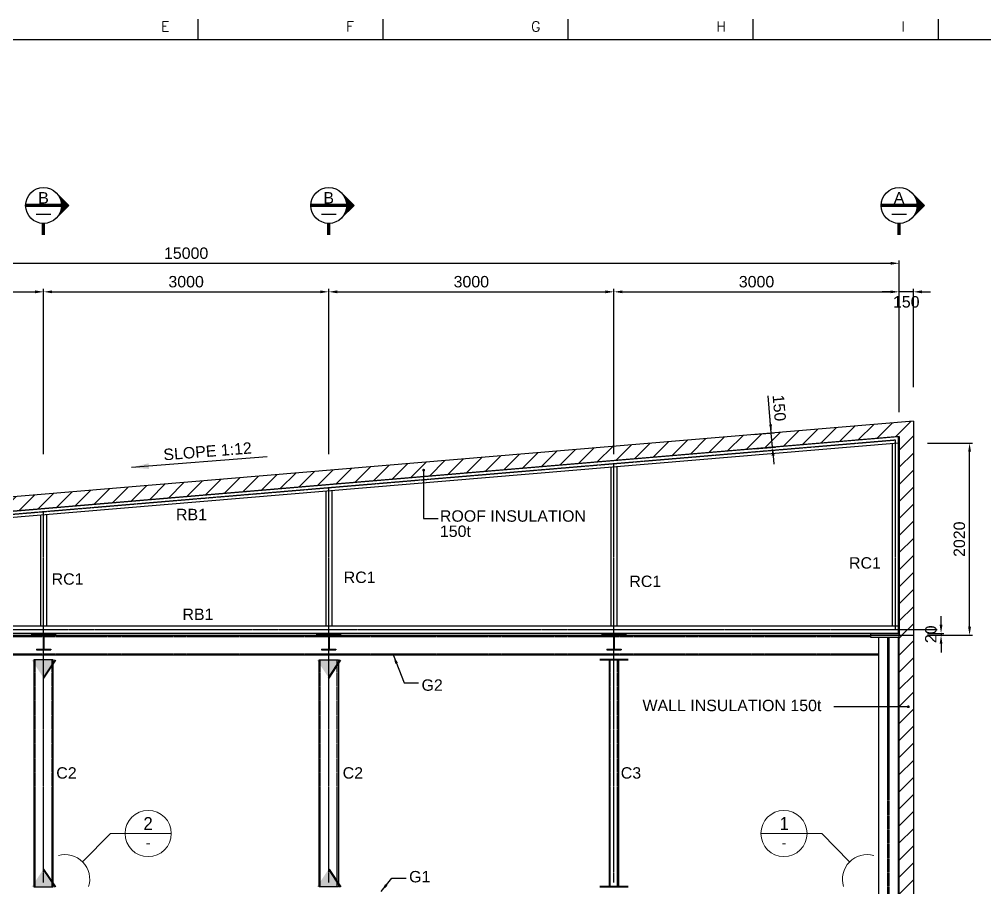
# Model space of a CAD drawing. Header units: millimetres. Extents: x 415966 to 487306, y -108951 to -17325.
# Drawn here: x 460236 to 470391, y -26770 to -17637 of the extents above; entities that cross this region are included whole.
import ezdxf
from ezdxf.enums import TextEntityAlignment as Align

# ---------------------------------------------------------------- set-up
doc = ezdxf.new("R2010")
doc.units = ezdxf.units.MM
doc.header["$LTSCALE"] = 2
doc.linetypes.add('CENTER', pattern=[2, 1.25, -0.25, 0.25, -0.25])
doc.linetypes.add('HIDDEN', pattern=[0.375, 0.25, -0.125])
doc.layers.get('Defpoints').update_dxf_attribs({"color": 250})
for name, color, linetype in [('#20_GR', 3, 'Continuous'), ('C_BLOCK', 7, 'Continuous'), ('C_CEN', 1, 'CENTER'), ('C_COLUMN-01', 2, 'Continuous'), ('C_DIM', 7, 'Continuous'), ('C_GIRDER', 2, 'Continuous'), ('C_TEXT_01', 2, 'Continuous'), ('finish', 1, 'Continuous'), ('TAN-TIT', 30, 'Continuous')]:
    doc.layers.add(name, color=color, linetype=linetype)
doc.layers.add('C_STEEL', color=2, linetype='Continuous', lineweight=30)
doc.styles.add('Arial', font='arial.ttf')
doc.styles.add('COM', font='COMPLEX', dxfattribs={"height": 5})
doc.styles.add('돋움', font='')
doc.styles.get('돋움').set_extended_font_data('Dotum')
doc.dimstyles.new('일반도면_0020', dxfattribs={"dimtxt": 80, "dimasz": 60, "dimexe": 20, "dimexo": 100, "dimgap": 30, "dimtad": 1, "dimdec": 0, "dimzin": 0, "dimdsep": 46, "dimtxsty": 'Arial', "dimcen": -100, "dimclrd": 7, "dimclre": 7, "dimclrt": 2, "dimadec": 8, "dimazin": 0, "dimtfac": 1, "dimtdec": 0, "dimtix": 1, "dimtmove": 2, "dimatfit": 3, "dimfxl": 1, "dimtolj": 1, "dimtzin": 0, "dimarcsym": 0})
doc.dimstyles.new('일반도면_0030', dxfattribs={"dimtxt": 120, "dimasz": 90, "dimexe": 30, "dimexo": 150, "dimgap": 45, "dimtad": 1, "dimdec": 0, "dimzin": 0, "dimdsep": 46, "dimtxsty": 'Arial', "dimcen": -150, "dimclrd": 7, "dimclre": 7, "dimclrt": 2, "dimadec": 8, "dimazin": 0, "dimtfac": 1, "dimtdec": 0, "dimtix": 1, "dimtmove": 2, "dimatfit": 3, "dimfxl": 1, "dimtolj": 1, "dimtzin": 0, "dimarcsym": 0})
pattern_1 = [(45, (-63679, 0), (-89.80256, 89.80256), [])]

# ---------------------------------------------------------------- blocks, each defined once
blk = doc.blocks.new('BORDER')
at = {"layer": 'TAN-TIT'}
for p, q in [((6987, 16468), (6987, 16612.2)), ((8284.8, 16468), (8284.8, 16612.2)), ((9582.7, 16468), (9582.7, 16612.2)), ((10880.6, 16468), (10880.6, 16612.2)), ((12178.4, 16468), (12178.4, 16612.2)), ((23282.3, 16468), (497.7, 16468))]:
    blk.add_line(p, q, dxfattribs=at)
at = {"layer": 'TAN-TIT', "style": 'COM'}
for s, p in [('E', (6727.4, 16525.7)), ('F', (8025.3, 16525.7)), ('G', (9323.1, 16525.7)), ('H', (10621, 16525.7)), ('I', (11918.8, 16525.7))]:
    blk.add_text(s, height=72.1, dxfattribs=at).set_placement(p)
blk = doc.blocks.new('A$C70F644BE')
at = {"layer": 'finish'}
for p, q in [((0, 0), (152, 0)), ((0, 0), (0, -6.6)), ((152, 0), (152, -6.6)), ((0, -6.6), (73.08, -6.6)), ((73.08, -6.6), (73.08, -145.4)), ((78.92, -6.6), (152, -6.6)), ((78.92, -6.6), (78.92, -145.4)), ((0, -145.4), (73.08, -145.4)), ((0, -145.4), (0, -152)), ((0, -152), (152, -152)), ((78.92, -145.4), (152, -145.4)), ((152, -145.4), (152, -152))]:
    blk.add_line(p, q, dxfattribs=at)
blk = doc.blocks.new('*D191')
at = {"layer": 'C_DIM', "color": 7, "lineweight": -2, "transparency": 16777216}
for p, q in [((457491, -22211), (457491, -20473)), ((457581, -20503), (460401, -20503)), ((460491, -22211), (460491, -20473))]:
    blk.add_line(p, q, dxfattribs=at)
at = {"layer": 'C_DIM', "color": 7, "transparency": 16777216}
for points in [[(457581, -20488), (457581, -20518), (457491, -20503)], [(460401, -20488), (460401, -20518), (460491, -20503)]]:
    blk.add_solid(points, dxfattribs=at)
at = {"layer": 'Defpoints', "color": 0, "transparency": 16777216}
for p in [(460491, -20503), (457491, -22361), (460491, -22361)]:
    blk.add_point(p, dxfattribs=at)
at = {"layer": 'C_DIM', "color": 2, "transparency": 16777216, "insert": (458991, -20397), "char_height": 120, "attachment_point": 5, "style": 'Arial'}
blk.add_mtext('\\A1;3000', dxfattribs=at)
blk = doc.blocks.new('*D192')
at = {"layer": 'C_DIM', "color": 7, "lineweight": -2, "transparency": 16777216}
for p, q in [((460491, -22211), (460491, -20473)), ((460581, -20503), (463401, -20503)), ((463491, -22211), (463491, -20473))]:
    blk.add_line(p, q, dxfattribs=at)
at = {"layer": 'C_DIM', "color": 7, "transparency": 16777216}
for points in [[(460581, -20488), (460581, -20518), (460491, -20503)], [(463401, -20488), (463401, -20518), (463491, -20503)]]:
    blk.add_solid(points, dxfattribs=at)
at = {"layer": 'Defpoints', "color": 0, "transparency": 16777216}
for p in [(463491, -20503), (460491, -22361), (463491, -22361)]:
    blk.add_point(p, dxfattribs=at)
at = {"layer": 'C_DIM', "color": 2, "transparency": 16777216, "insert": (461991, -20397), "char_height": 120, "attachment_point": 5, "style": 'Arial'}
blk.add_mtext('\\A1;3000', dxfattribs=at)
blk = doc.blocks.new('*D193')
at = {"layer": 'C_DIM', "color": 7, "lineweight": -2, "transparency": 16777216}
for p, q in [((463491, -22211), (463491, -20473)), ((463581, -20503), (466401, -20503)), ((466491, -22211), (466491, -20473))]:
    blk.add_line(p, q, dxfattribs=at)
at = {"layer": 'C_DIM', "color": 7, "transparency": 16777216}
for points in [[(463581, -20488), (463581, -20518), (463491, -20503)], [(466401, -20488), (466401, -20518), (466491, -20503)]]:
    blk.add_solid(points, dxfattribs=at)
at = {"layer": 'Defpoints', "color": 0, "transparency": 16777216}
for p in [(466491, -20503), (463491, -22361), (466491, -22361)]:
    blk.add_point(p, dxfattribs=at)
at = {"layer": 'C_DIM', "color": 2, "transparency": 16777216, "insert": (464991, -20397), "char_height": 120, "attachment_point": 5, "style": 'Arial'}
blk.add_mtext('\\A1;3000', dxfattribs=at)
blk = doc.blocks.new('*D194')
at = {"layer": 'C_DIM', "color": 7, "lineweight": -2, "transparency": 16777216}
for p, q in [((466491, -22211), (466491, -20473)), ((466581, -20503), (469401, -20503)), ((469491, -21770), (469491, -20473))]:
    blk.add_line(p, q, dxfattribs=at)
at = {"layer": 'C_DIM', "color": 7, "transparency": 16777216}
for points in [[(466581, -20488), (466581, -20518), (466491, -20503)], [(469401, -20488), (469401, -20518), (469491, -20503)]]:
    blk.add_solid(points, dxfattribs=at)
at = {"layer": 'Defpoints', "color": 0, "transparency": 16777216}
for p in [(469491, -20503), (469491, -21920), (466491, -22361)]:
    blk.add_point(p, dxfattribs=at)
at = {"layer": 'C_DIM', "color": 2, "transparency": 16777216, "insert": (467991, -20397), "char_height": 120, "attachment_point": 5, "style": 'Arial'}
blk.add_mtext('\\A1;3000', dxfattribs=at)
blk = doc.blocks.new('*D225')
at = {"layer": 'C_DIM', "color": 7, "lineweight": -2}
for p, q in [((469791, -22095), (470262, -22095)), ((470232, -24025), (470232, -22185)), ((469791, -24115), (470262, -24115))]:
    blk.add_line(p, q, dxfattribs=at)
at = {"layer": 'C_DIM', "color": 7}
for points in [[(470217, -22185), (470247, -22185), (470232, -22095)], [(470217, -24025), (470247, -24025), (470232, -24115)]]:
    blk.add_solid(points, dxfattribs=at)
at = {"layer": 'Defpoints', "color": 0}
for p in [(469641, -22095), (470232, -22095), (469641, -24115)]:
    blk.add_point(p, dxfattribs=at)
at = {"layer": 'C_DIM', "color": 2, "insert": (470125, -23105), "char_height": 120, "attachment_point": 5, "rotation": 90, "style": 'Arial'}
blk.add_mtext('\\A1;2020', dxfattribs=at)
blk = doc.blocks.new('*D278')
at = {"layer": 'C_DIM', "color": 7, "lineweight": -2, "transparency": 16777216}
for p, q in [((468139, -21898), (468131, -21808)), ((467957, -22004), (468176, -21985)), ((468159, -22137), (468146, -21988)), ((467970, -22153), (468189, -22135)), ((468166, -22227), (468174, -22316))]:
    blk.add_line(p, q, dxfattribs=at)
at = {"layer": 'C_DIM', "color": 7, "transparency": 16777216}
for points in [[(468153, -21897), (468124, -21899), (468146, -21988)], [(468181, -22225), (468151, -22228), (468159, -22137)]]:
    blk.add_solid(points, dxfattribs=at)
at = {"layer": 'Defpoints', "color": 0, "transparency": 16777216}
for p in [(467808, -22016), (468146, -21988), (467821, -22166)]:
    blk.add_point(p, dxfattribs=at)
at = {"layer": 'C_DIM', "color": 2, "transparency": 16777216, "insert": (468230, -21724), "char_height": 120, "attachment_point": 5, "rotation": 274.8277, "style": 'Arial'}
blk.add_mtext('\\A1;150', dxfattribs=at)
blk = doc.blocks.new('*D291')
at = {"layer": 'C_DIM', "color": 7, "lineweight": -2, "transparency": 16777216}
for p, q in [((469401, -20503), (469311, -20503)), ((469491, -21504), (469491, -20473)), ((469641, -20503), (469491, -20503)), ((469641, -21504), (469641, -20473)), ((469731, -20503), (469821, -20503))]:
    blk.add_line(p, q, dxfattribs=at)
at = {"layer": 'C_DIM', "color": 7, "transparency": 16777216}
for points in [[(469401, -20488), (469401, -20518), (469491, -20503)], [(469731, -20488), (469731, -20518), (469641, -20503)]]:
    blk.add_solid(points, dxfattribs=at)
at = {"layer": 'Defpoints', "color": 0, "transparency": 16777216}
for p in [(469491, -20503), (469491, -21654), (469641, -21654)]:
    blk.add_point(p, dxfattribs=at)
at = {"layer": 'C_DIM', "color": 2, "transparency": 16777216, "char_height": 120, "attachment_point": 5, "style": 'Arial'}
for s, insert in [('\\A1;', (469566, -20398)), ('\\A1;150', (469566, -20609))]:
    blk.add_mtext(s, dxfattribs=dict(at, insert=insert))
blk = doc.blocks.new('*D292')
at = {"layer": 'C_DIM', "color": 7, "lineweight": -2, "transparency": 16777216}
for p, q in [((454491, -21204), (454491, -20173)), ((454581, -20203), (469401, -20203)), ((469491, -21470), (469491, -20173))]:
    blk.add_line(p, q, dxfattribs=at)
at = {"layer": 'C_DIM', "color": 7, "transparency": 16777216}
for points in [[(454581, -20188), (454581, -20218), (454491, -20203)], [(469401, -20188), (469401, -20218), (469491, -20203)]]:
    blk.add_solid(points, dxfattribs=at)
at = {"layer": 'Defpoints', "color": 0, "transparency": 16777216}
for p in [(469491, -20203), (454491, -21354), (469491, -21620)]:
    blk.add_point(p, dxfattribs=at)
at = {"layer": 'C_DIM', "color": 2, "transparency": 16777216, "insert": (461991, -20097), "char_height": 120, "attachment_point": 5, "style": 'Arial'}
blk.add_mtext('\\A1;15000', dxfattribs=at)
blk = doc.blocks.new('*D506')
at = {"layer": 'C_DIM', "color": 7, "lineweight": -2}
for p, q in [((469932, -24005), (469932, -23915)), ((469791, -24095), (469962, -24095)), ((469791, -24115), (469962, -24115)), ((469932, -24095), (469932, -24115)), ((469932, -24205), (469932, -24295))]:
    blk.add_line(p, q, dxfattribs=at)
at = {"layer": 'C_DIM', "color": 7}
for points in [[(469917, -24005), (469947, -24005), (469932, -24095)], [(469917, -24205), (469947, -24205), (469932, -24115)]]:
    blk.add_solid(points, dxfattribs=at)
at = {"layer": 'Defpoints', "color": 0}
for p in [(469641, -24095), (469641, -24115), (469932, -24115)]:
    blk.add_point(p, dxfattribs=at)
at = {"layer": 'C_DIM', "color": 2, "insert": (469825, -24105), "char_height": 120, "attachment_point": 5, "rotation": 90, "style": 'Arial'}
blk.add_mtext('\\A1;20', dxfattribs=at)

msp = doc.modelspace()

# ---------------------------------------------------------------- hatches: boundary and pattern name
at = {"layer": 'finish'}
h = msp.add_hatch(dxfattribs=at)
h.set_pattern_fill('ANSI31', color=256, scale=40, style=0)
h.set_pattern_definition(pattern_1)
h.paths.add_polyline_path([(469641.4, -21861.8), (454341.4, -23149.5), (454341.4, -24114.9), (454491.4, -24114.9), (454491.4, -23287.4), (469491.4, -22025), (469491.4, -24114.9), (469641.4, -24114.9)])
h = msp.add_hatch(dxfattribs=at)
h.set_pattern_fill('ANSI31', color=256, scale=40, style=0)
h.set_pattern_definition(pattern_1)
h.paths.add_polyline_path([(469491.4, -24120.9), (469491.4, -33184.9), (469641.4, -33184.9), (469641.4, -24120.9)])

# ---------------------------------------------------------------- linework, layer by layer
at = {"layer": '#20_GR', "color": 1}
for p, q in [((464489, -22379.1), (464489, -22885.7)), ((464489, -22885.7), (464641.5, -22885.7)), ((469582.9, -24866.2), (468804.5, -24866.2))]:
    msp.add_line(p, q, dxfattribs=at)
at = {"color": 4, "const_width": 15}
for points in [[(464481.5, -22379.1, -1), (464496.5, -22379.1, -1)], [(469595.4, -24866.2, 1), (469580.4, -24866.2, 1)]]:
    msp.add_lwpolyline(points, format="xyb", close=True, dxfattribs=at)
at = {"layer": 'C_BLOCK', "color": 1, "linetype": 'Continuous', "lineweight": 0}
for p, q in [((460758.1, -19594.7), (460618.4, -19455.2)), ((463758.1, -19594.7), (463618.4, -19455.2)), ((469758.1, -19594.7), (469618.4, -19455.2)), ((460758.1, -19594.7), (460623.5, -19729.3)), ((460639.7, -19711.1), (460757.1, -19593.7)), ((460651.5, -19694.3), (460754.6, -19591.2)), ((460666.7, -19664.1), (460747.1, -19583.7)), ((460674.8, -19551), (460694.6, -19531.2)), ((460675.8, -19555), (460697.1, -19533.7)), ((460676.6, -19559.2), (460699.6, -19536.2)), ((460677.4, -19563.4), (460702.1, -19538.7)), ((460678, -19567.8), (460704.6, -19541.2)), ((460678.6, -19572.2), (460707.1, -19543.7)), ((460679.1, -19576.7), (460709.6, -19546.2)), ((460679.5, -19581.3), (460712.1, -19548.7)), ((460679.8, -19586.1), (460714.6, -19551.2)), ((460680, -19590.9), (460717.1, -19553.7)), ((460680, -19595.9), (460719.6, -19556.2)), ((463758.1, -19594.7), (463623.5, -19729.3)), ((463639.7, -19711.1), (463757.1, -19593.7)), ((463651.5, -19694.3), (463754.6, -19591.2)), ((463666.7, -19664.1), (463747.1, -19583.7)), ((463674.8, -19551), (463694.6, -19531.2)), ((463675.8, -19555), (463697.1, -19533.7)), ((463676.6, -19559.2), (463699.6, -19536.2)), ((463677.4, -19563.4), (463702.1, -19538.7)), ((463678, -19567.8), (463704.6, -19541.2)), ((463678.6, -19572.2), (463707.1, -19543.7)), ((463679.1, -19576.7), (463709.6, -19546.2)), ((463679.5, -19581.3), (463712.1, -19548.7)), ((463679.8, -19586.1), (463714.6, -19551.2)), ((463680, -19590.9), (463717.1, -19553.7)), ((463680, -19595.9), (463719.6, -19556.2)), ((469758.1, -19594.7), (469623.5, -19729.3)), ((469639.7, -19711.1), (469757.1, -19593.7)), ((469651.5, -19694.3), (469754.6, -19591.2)), ((469666.7, -19664.1), (469747.1, -19583.7)), ((469674.8, -19551), (469694.6, -19531.2)), ((469675.8, -19555), (469697.1, -19533.7)), ((469676.6, -19559.2), (469699.6, -19536.2)), ((469677.4, -19563.4), (469702.1, -19538.7)), ((469678, -19567.8), (469704.6, -19541.2)), ((469678.6, -19572.2), (469707.1, -19543.7)), ((469679.1, -19576.7), (469709.6, -19546.2)), ((469679.5, -19581.3), (469712.1, -19548.7)), ((469679.8, -19586.1), (469714.6, -19551.2)), ((469680, -19590.9), (469717.1, -19553.7)), ((469680, -19595.9), (469719.6, -19556.2))]:
    msp.add_line(p, q, dxfattribs=at)
at = {"layer": 'C_BLOCK', "color": 1, "linetype": 'Continuous', "lineweight": 13}
for p, q in [((460641, -19479.8), (460642.1, -19478.7)), ((460643.1, -19482.7), (460644.6, -19481.2)), ((460645.2, -19485.6), (460647.1, -19483.7)), ((460647.3, -19488.5), (460649.6, -19486.2)), ((460649.3, -19491.5), (460652.1, -19488.7)), ((460651.2, -19494.6), (460654.6, -19491.2)), ((460653.1, -19497.7), (460657.1, -19493.7)), ((460655, -19500.8), (460659.6, -19496.2)), ((463641, -19479.8), (463642.1, -19478.7)), ((463643.1, -19482.7), (463644.6, -19481.2)), ((463645.2, -19485.6), (463647.1, -19483.7)), ((463647.3, -19488.5), (463649.6, -19486.2)), ((463649.3, -19491.5), (463652.1, -19488.7)), ((463651.2, -19494.6), (463654.6, -19491.2)), ((463653.1, -19497.7), (463657.1, -19493.7)), ((463655, -19500.8), (463659.6, -19496.2)), ((469641, -19479.8), (469642.1, -19478.7)), ((469643.1, -19482.7), (469644.6, -19481.2)), ((469645.2, -19485.6), (469647.1, -19483.7)), ((469647.3, -19488.5), (469649.6, -19486.2)), ((469649.3, -19491.5), (469652.1, -19488.7)), ((469651.2, -19494.6), (469654.6, -19491.2)), ((469653.1, -19497.7), (469657.1, -19493.7)), ((469655, -19500.8), (469659.6, -19496.2)), ((460656.8, -19504), (460662.1, -19498.7)), ((460658.2, -19682.6), (460752.1, -19588.7)), ((460658.5, -19507.3), (460664.6, -19501.2)), ((460660.2, -19510.6), (460667.1, -19503.7)), ((460661.9, -19514), (460669.6, -19506.2)), ((460663, -19672.8), (460749.6, -19586.2)), ((460663.4, -19517.4), (460672.1, -19508.7)), ((460664.9, -19520.9), (460674.6, -19511.2)), ((460666.4, -19524.4), (460677.1, -19513.7)), ((460667.8, -19528), (460679.6, -19516.2)), ((460669.1, -19531.7), (460682.1, -19518.7)), ((460669.7, -19656.1), (460744.6, -19581.2)), ((460670.4, -19535.4), (460684.6, -19521.2)), ((460671.6, -19539.2), (460687.1, -19523.7)), ((460672.1, -19648.8), (460742.1, -19578.7)), ((460672.8, -19543), (460689.6, -19526.2)), ((460673.9, -19547), (460692.1, -19528.7)), ((460674, -19641.8), (460739.6, -19576.2)), ((460675.6, -19635.2), (460737.1, -19573.7)), ((460676.8, -19629), (460734.6, -19571.2)), ((460677.8, -19623), (460732.1, -19568.7)), ((460678.6, -19617.2), (460729.6, -19566.2)), ((460679.2, -19611.6), (460727.1, -19563.7)), ((460679.7, -19606.2), (460724.6, -19561.2)), ((460679.9, -19600.9), (460722.1, -19558.7)), ((463656.8, -19504), (463662.1, -19498.7)), ((463658.2, -19682.6), (463752.1, -19588.7)), ((463658.5, -19507.3), (463664.6, -19501.2)), ((463660.2, -19510.6), (463667.1, -19503.7)), ((463661.9, -19514), (463669.6, -19506.2)), ((463663, -19672.8), (463749.6, -19586.2)), ((463663.4, -19517.4), (463672.1, -19508.7)), ((463664.9, -19520.9), (463674.6, -19511.2)), ((463666.4, -19524.4), (463677.1, -19513.7)), ((463667.8, -19528), (463679.6, -19516.2)), ((463669.1, -19531.7), (463682.1, -19518.7)), ((463669.7, -19656.1), (463744.6, -19581.2)), ((463670.4, -19535.4), (463684.6, -19521.2)), ((463671.6, -19539.2), (463687.1, -19523.7)), ((463672.1, -19648.8), (463742.1, -19578.7)), ((463672.8, -19543), (463689.6, -19526.2)), ((463673.9, -19547), (463692.1, -19528.7)), ((463674, -19641.8), (463739.6, -19576.2)), ((463675.6, -19635.2), (463737.1, -19573.7)), ((463676.8, -19629), (463734.6, -19571.2)), ((463677.8, -19623), (463732.1, -19568.7)), ((463678.6, -19617.2), (463729.6, -19566.2)), ((463679.2, -19611.6), (463727.1, -19563.7)), ((463679.7, -19606.2), (463724.6, -19561.2)), ((463679.9, -19600.9), (463722.1, -19558.7)), ((469656.8, -19504), (469662.1, -19498.7)), ((469658.2, -19682.6), (469752.1, -19588.7)), ((469658.5, -19507.3), (469664.6, -19501.2)), ((469660.2, -19510.6), (469667.1, -19503.7)), ((469661.9, -19514), (469669.6, -19506.2)), ((469663, -19672.8), (469749.6, -19586.2)), ((469663.4, -19517.4), (469672.1, -19508.7)), ((469664.9, -19520.9), (469674.6, -19511.2)), ((469666.4, -19524.4), (469677.1, -19513.7)), ((469667.8, -19528), (469679.6, -19516.2)), ((469669.1, -19531.7), (469682.1, -19518.7)), ((469669.7, -19656.1), (469744.6, -19581.2)), ((469670.4, -19535.4), (469684.6, -19521.2)), ((469671.6, -19539.2), (469687.1, -19523.7)), ((469672.1, -19648.8), (469742.1, -19578.7)), ((469672.8, -19543), (469689.6, -19526.2)), ((469673.9, -19547), (469692.1, -19528.7)), ((469674, -19641.8), (469739.6, -19576.2)), ((469675.6, -19635.2), (469737.1, -19573.7)), ((469676.8, -19629), (469734.6, -19571.2)), ((469677.8, -19623), (469732.1, -19568.7)), ((469678.6, -19617.2), (469729.6, -19566.2)), ((469679.2, -19611.6), (469727.1, -19563.7)), ((469679.7, -19606.2), (469724.6, -19561.2)), ((469679.9, -19600.9), (469722.1, -19558.7))]:
    msp.add_line(p, q, dxfattribs=at)
at = {"layer": 'C_BLOCK', "color": 3, "linetype": 'Continuous', "lineweight": 53}
for p, q in [((460680, -19594.7), (460302.9, -19594.7)), ((463680, -19594.7), (463302.9, -19594.7)), ((469680, -19594.7), (469302.9, -19594.7))]:
    msp.add_line(p, q, dxfattribs=at)
at = {"layer": 'C_BLOCK', "color": 1, "linetype": 'Continuous', "lineweight": 70}
for p, q in [((460680, -19594.7), (460302.9, -19594.7)), ((463680, -19594.7), (463302.9, -19594.7)), ((469680, -19594.7), (469302.9, -19594.7))]:
    msp.add_line(p, q, dxfattribs=at)
at = {"layer": 'C_BLOCK', "color": 2, "linetype": 'Continuous', "lineweight": 30}
for p, q in [((460568.6, -19688.9), (460414.3, -19688.9)), ((463568.6, -19688.9), (463414.3, -19688.9)), ((469568.6, -19688.9), (469414.3, -19688.9))]:
    msp.add_line(p, q, dxfattribs=at)
at = {"layer": 'C_BLOCK', "color": 3, "linetype": 'Continuous', "lineweight": 70}
for p, q in [((460491.4, -19903), (460491.4, -19783.2)), ((463491.4, -19903), (463491.4, -19783.2)), ((469491.4, -19903), (469491.4, -19783.2))]:
    msp.add_line(p, q, dxfattribs=at)
at = {"layer": 'C_BLOCK', "color": 7, "linetype": 'Continuous', "lineweight": 20}
for p, q in [((461194.3, -26200.3), (460901, -26498.5)), ((461834.8, -26200.3), (461194.3, -26200.3)), ((468036.8, -26200.3), (468677.3, -26200.3)), ((468677.3, -26200.3), (468970.6, -26498.5))]:
    msp.add_line(p, q, dxfattribs=at)
at = {"layer": 'C_BLOCK', "color": 2, "linetype": 'Continuous', "lineweight": 30}
for centre in [(460491.4, -19594.7), (463491.4, -19594.7), (469491.4, -19594.7)]:
    msp.add_circle(centre, 188.6, dxfattribs=at)
at = {"layer": 'C_BLOCK', "color": 7, "linetype": 'Continuous', "lineweight": 20}
for centre in [(461591.8, -26200.3), (468279.8, -26200.3)]:
    msp.add_circle(centre, 243, dxfattribs=at)
at = {"layer": 'C_BLOCK', "color": 7, "linetype": 'Continuous', "lineweight": 20, "extrusion": (0, 0, -1)}
for centre, start, end in [((-460717.7, -26681.7), 74.21995, 197.15345), ((-469153.9, -26681.7), 342.84655, 105.78005)]:
    msp.add_arc(centre, 259.2, start, end, dxfattribs=at)
at = {"layer": 'C_CEN'}
for p, q in [((454533.2, -23315.7), (469449.7, -22060.4)), ((469449.7, -22060.4), (469449.7, -24056.8)), ((466491.4, -26714.9), (466491.4, -22309.3)), ((463491.4, -26714.9), (463491.4, -22561.8)), ((460491.4, -26714.9), (460491.4, -22814.3)), ((469891.4, -24056.8), (454091.4, -24056.8))]:
    msp.add_line(p, q, dxfattribs=at)
at = {"layer": 'C_COLUMN-01'}
for p, q in [((469272.4, -24134.9), (469272.4, -33154.9)), ((469481.4, -24134.9), (469481.4, -27094.9))]:
    msp.add_line(p, q, dxfattribs=at)
at = {"layer": 'C_DIM'}
msp.add_line((468146.1, -21987.6), (468113.1, -21597.1), dxfattribs=at)
at = {"layer": 'C_GIRDER'}
for p, q in [((454501.4, -23286.5), (469481.4, -22025.8)), ((469481.4, -22025.8), (469481.4, -24094.9)), ((454501.4, -23350.2), (469481.4, -22089.6)), ((469417.9, -22094.9), (469417.9, -24018.7)), ((466523.2, -22337.3), (466523.2, -24018.7)), ((466459.7, -22342.7), (466459.7, -24018.7)), ((463459.7, -22596), (463459.7, -24018.7)), ((463523.2, -22590.7), (463523.2, -24018.7)), ((460523.2, -22844), (460523.2, -24018.7)), ((460459.7, -22849.4), (460459.7, -24018.7)), ((469481.4, -24018.7), (454501.4, -24018.7)), ((469481.4, -24094.9), (454501.4, -24094.9))]:
    msp.add_line(p, q, dxfattribs=at)
at = {"layer": 'C_GIRDER', "color": 7}
msp.add_line((462844.6, -22237.3), (461418.1, -22350.5), dxfattribs=at)
at = {"layer": 'C_GIRDER', "linetype": 'HIDDEN'}
for p, q in [((454791.4, -24128.4), (469191.4, -24128.4)), ((469370.4, -24134.9), (469370.4, -27094.9)), ((469383.4, -24134.9), (469383.4, -27094.9)), ((454710.4, -24311.4), (469272.4, -24311.4)), ((460402.6, -26760.9), (460402.6, -24374.9)), ((460580.2, -26760.9), (460580.2, -24374.9)), ((463402.6, -26760.9), (463402.6, -24374.9)), ((463580.2, -26760.9), (463580.2, -24374.9)), ((466453.1, -26760.9), (466453.1, -24374.9)), ((466529.7, -26760.9), (466529.7, -24374.9))]:
    msp.add_line(p, q, dxfattribs=at)
at = {"layer": 'C_GIRDER'}
for points in [[(454710.4, -24114.9), (469272.4, -24114.9)], [(469272.4, -24134.9), (469272.4, -24324.9), (454710.4, -24324.9), (454710.4, -24134.9)]]:
    msp.add_lwpolyline(points, dxfattribs=at)
for points in [[(460366.4, -24094.9), (460616.4, -24094.9), (460616.4, -24114.9), (460366.4, -24114.9)], [(463366.4, -24094.9), (463616.4, -24094.9), (463616.4, -24114.9), (463366.4, -24114.9)], [(466366.4, -24094.9), (466616.4, -24094.9), (466616.4, -24114.9), (466366.4, -24114.9)], [(469491.4, -24094.9), (469191.4, -24094.9), (469191.4, -24114.9), (469491.4, -24114.9)], [(469491.4, -24114.9), (469191.4, -24114.9), (469191.4, -24134.9), (469491.4, -24134.9)], [(460592.9, -26760.9), (460592.9, -24374.9), (460389.9, -24374.9), (460389.9, -26760.9)], [(463389.9, -26760.9), (463389.9, -24374.9), (463592.9, -24374.9), (463592.9, -26760.9)], [(466542.4, -26760.9), (466542.4, -24374.9), (466440.4, -24374.9), (466440.4, -26760.9)]]:
    msp.add_lwpolyline(points, close=True, dxfattribs=at)
at = {"layer": 'C_GIRDER', "color": 7}
msp.add_solid([(461595.2, -22306.3), (461599.9, -22366.1), (461418.1, -22350.5)], dxfattribs=at)
at = {"layer": 'C_STEEL', "color": 6, "lineweight": 40}
for p, q in [((460491.4, -24562.4), (460616.4, -24374.9)), ((463491.4, -24562.4), (463616.4, -24374.9)), ((466641.4, -24374.9), (466341.4, -24374.9)), ((460491.4, -26573.4), (460616.4, -26760.9)), ((463491.4, -26573.4), (463616.4, -26760.9)), ((466641.4, -26760.9), (466341.4, -26760.9))]:
    msp.add_line(p, q, dxfattribs=at)
for points in [[(460366.4, -24374.9), (460616.4, -24374.9), (460491.4, -24562.4)], [(463366.4, -24374.9), (463616.4, -24374.9), (463491.4, -24562.4)], [(460366.4, -26760.9), (460616.4, -26760.9), (460491.4, -26573.4)], [(463366.4, -26760.9), (463616.4, -26760.9), (463491.4, -26573.4)]]:
    msp.add_solid(points, dxfattribs=at)
at = {"layer": 'finish'}
for p, q in [((469641.4, -21861.8), (454341.4, -23149.5)), ((469641.4, -21861.8), (469641.4, -24114.9)), ((469491.4, -22025), (454491.4, -23287.4)), ((469491.4, -22025), (469491.4, -24114.9))]:
    msp.add_line(p, q, dxfattribs=at)
msp.add_lwpolyline([(469491.4, -24114.9), (469641.4, -24114.9), (469641.4, -33184.9), (469491.4, -33184.9)], close=True, dxfattribs=at)

# ---------------------------------------------------------------- block references
at = {"xscale": 1.5, "yscale": 1.5, "zscale": 1.5}
msp.add_blockref('BORDER', (451635.9, -42555.1), dxfattribs=at)
at = {"layer": 'finish'}
for p in [(460415.4, -24114.9), (463415.4, -24114.9), (466415.4, -24114.9)]:
    msp.add_blockref('A$C70F644BE', p, dxfattribs=at)

# ---------------------------------------------------------------- texts
at = {"layer": 'C_BLOCK', "color": 2, "linetype": 'Continuous', "lineweight": 30, "style": 'Arial'}
for s, p in [('B', (460490.7, -19514.2)), ('B', (463490.7, -19514.2)), ('A', (469490.7, -19514.2))]:
    msp.add_text(s, height=120, dxfattribs=at).set_placement(p, align=Align.MIDDLE_CENTER)
at = {"layer": 'C_BLOCK', "color": 4, "linetype": 'Continuous', "lineweight": 20, "style": '돋움'}
for s, p in [('2', (461590.7, -26094.7)), ('1', (468282.8, -26094.7))]:
    msp.add_text(s, height=135, dxfattribs=at).set_placement(p, align=Align.MIDDLE_CENTER)
at = {"layer": 'C_BLOCK', "color": 7, "linetype": 'Continuous', "lineweight": 20, "style": '돋움'}
for p in [(461592.5, -26295.7), (468280, -26295.7)]:
    msp.add_text('-', height=115.7, dxfattribs=at).set_placement(p, align=Align.MIDDLE_CENTER)
at = {"layer": 'C_GIRDER', "color": 2, "style": 'Arial'}
msp.add_text('SLOPE 1:12', height=120, rotation=4.53777, dxfattribs=at).set_placement((461756.7, -22276.2))
at = {"layer": 'C_TEXT_01', "style": 'Arial'}
for s, p in [('RB1', (461884.4, -22905)), ('ROOF INSULATION', (464660.4, -22920.9)), ('150t', (464660.4, -23080.9)), ('RC1', (468964, -23414.3)), ('RC1', (463648.5, -23565.3)), ('RC1', (460576, -23583.4)), ('RC1', (466653.2, -23607.6)), ('RB1', (461952.5, -23954.6)), ('G2', (464467.1, -24698.9)), ('WALL INSULATION 150t', (466791.5, -24913.3)), ('G1', (464336.8, -26714.1))]:
    msp.add_text(s, height=120, dxfattribs=at).set_placement(p)
for s, p in [('C2', (460732.2, -25562.9)), ('C2', (463744.6, -25562.9)), ('C3', (466670.1, -25562.9))]:
    msp.add_text(s, height=120, dxfattribs=at).set_placement(p, align=Align.MIDDLE_CENTER)

# ---------------------------------------------------------------- dimensions: what is measured, and where the dimension line sits
at = {"layer": 'C_DIM'}
for base, p1, p2, picture, middle in [((469491.4, -20203), (454491.4, -21353.9), (469491.4, -21620.1), '*D292', (461991.4, -20096.7)), ((460491.4, -20503), (457491.4, -22361.5), (460491.4, -22361.5), '*D191', (458991.4, -20396.7)), ((463491.4, -20503), (460491.4, -22361.5), (463491.4, -22361.5), '*D192', (461991.4, -20396.7)), ((466491.4, -20503), (463491.4, -22361.5), (466491.4, -22361.5), '*D193', (464991.4, -20396.7)), ((469491.4, -20503), (466491.4, -22361.5), (469491.4, -21920.1), '*D194', (467991.4, -20396.7))]:
    dim = msp.add_linear_dim(base=base, p1=p1, p2=p2, dimstyle='일반도면_0030', dxfattribs=at)
    dim.commit()
    dim.dimension.update_dxf_attribs({"geometry": picture, "text_midpoint": middle})
dim = msp.add_aligned_dim(p1=(469641.4, -21653.9), p2=(469491.4, -21653.9), distance=-1150.8, text='\\X<>', dimstyle='일반도면_0030', dxfattribs=at)
dim.commit()
dim.dimension.update_dxf_attribs({"geometry": '*D291', "text_midpoint": (469566.4, -20503)})
dim = msp.add_linear_dim(base=(468146.1, -21987.6), p1=(467820.6, -22165.6), p2=(467807.9, -22016.1), angle=274.82771, dimstyle='일반도면_0030', dxfattribs=at)
dim.commit()
dim.dimension.update_dxf_attribs({"geometry": '*D278', "text_midpoint": (468230.5, -21724.2), "dimtype": 160})
dim = msp.add_linear_dim(base=(470231.6, -22094.9), p1=(469641.4, -24114.9), p2=(469641.4, -22094.9), angle=90, dimstyle='일반도면_0030', dxfattribs=at)
dim.commit()
dim.dimension.update_dxf_attribs({"geometry": '*D225', "text_midpoint": (470125.3, -23104.9)})
dim = msp.add_linear_dim(base=(469931.6, -24114.9), p1=(469641.4, -24094.9), p2=(469641.4, -24114.9), angle=90, dimstyle='일반도면_0030', override={"dimgap": 45}, dxfattribs=at)
dim.commit()
dim.dimension.update_dxf_attribs({"geometry": '*D506', "text_midpoint": (469825.3, -24104.9)})

# ---------------------------------------------------------------- leaders
for points in [[(464171.9, -24326.9), (464283.9, -24613.8), (464436.3, -24613.8)], [(464041.6, -26810.9), (464153.6, -26669), (464306, -26669)]]:
    msp.add_leader(points, dimstyle='일반도면_0020', override={"dimasz": 90}, dxfattribs=at)

doc.saveas('drawing.dxf')
